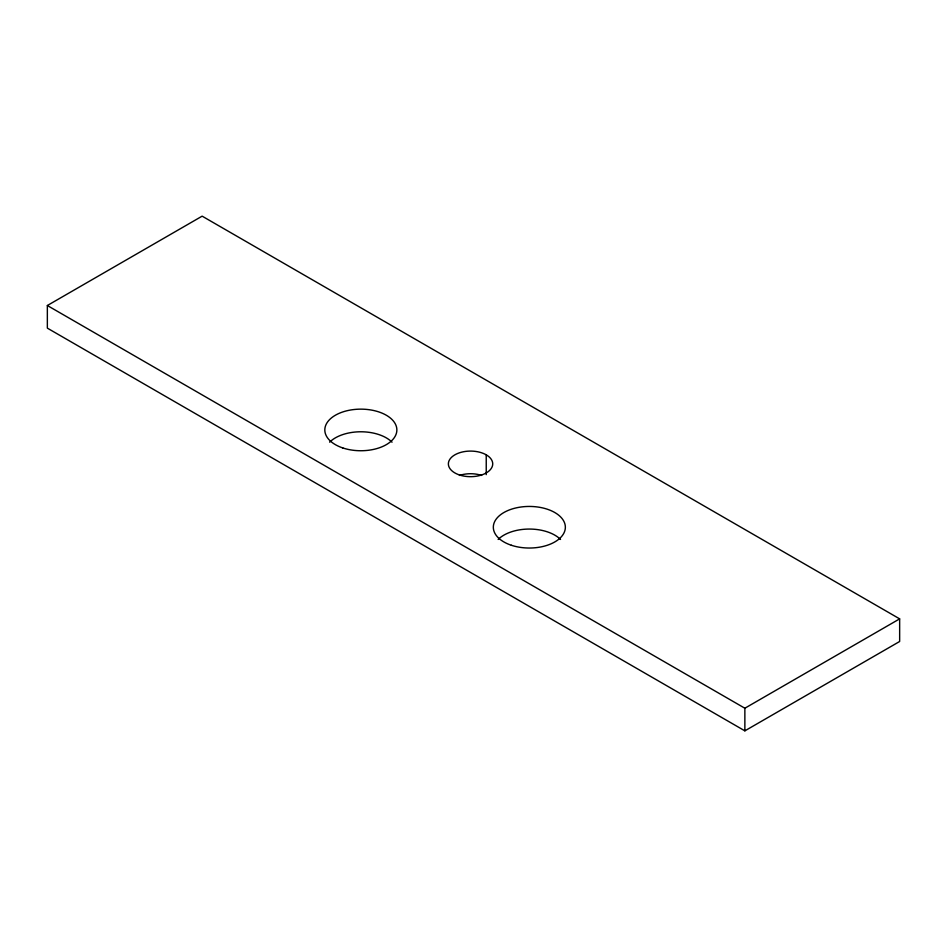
<?xml version="1.0" encoding="UTF-8"?>
<svg xmlns="http://www.w3.org/2000/svg" width="947" height="947" viewBox="0 0 947 947"><rect width="100%" height="100%" fill="white"/><g stroke="black" fill="none" stroke-linecap="round" stroke-linejoin="round"><path stroke-width="1.42" d="M47.35 305.514L202.137 216.153L899.65 618.865L899.65 641.486L744.863 730.847L47.35 328.136L47.35 305.514L744.863 708.226L899.65 618.865M744.863 708.226L744.863 730.847M486.237 454.832L486.237 474.636M459.473 475.43A22.172 12.796 0 0 1 481.644 475.43M498.146 539.459A36.022 20.798 0 0 1 560.541 539.459M329.639 442.178A36.022 20.798 0 0 1 392.034 442.178M511.333 545.247A36.022 20.798 0 0 0 565.359 527.23A36.022 20.798 0 0 0 511.333 509.226A36.022 20.798 0 0 0 511.333 545.247M459.473 474.968A22.172 12.796 0 0 0 492.724 463.888A22.172 12.796 0 0 0 459.473 452.796A22.172 12.796 0 0 0 459.473 474.968M342.826 447.955A36.022 20.798 0 0 0 396.864 429.95A36.022 20.798 0 0 0 342.826 411.933A36.022 20.798 0 0 0 342.826 447.955"/></g></svg>
